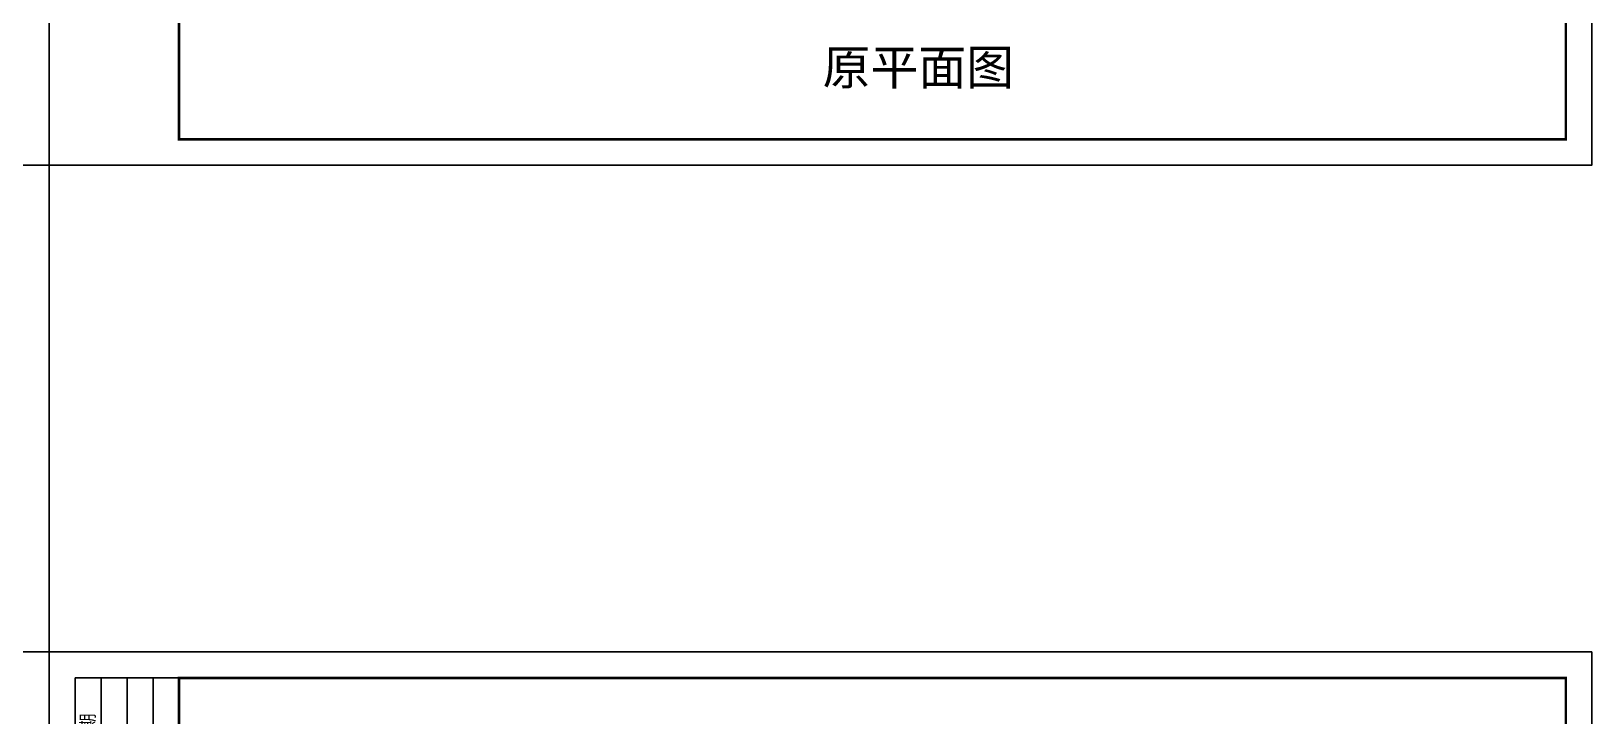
# Model space of a CAD drawing. Header units: millimetres. Extents: x -114775 to 228300, y -175499 to 108657.
# Drawn here: x 13080 to 43128, y -55147 to -41955 of the extents above; entities that cross this region are included whole.
import ezdxf
from ezdxf.enums import TextEntityAlignment as Align

# ---------------------------------------------------------------- set-up
doc = ezdxf.new("R2010")
doc.units = ezdxf.units.MM
doc.header["$LTSCALE"] = 1000
for name, color, linetype in [('BORDER', 7, 'CONTINUOUS'), ('DIM', 3, 'CONTINUOUS'), ('PUB_TEXT', 7, 'CONTINUOUS'), ('TEXT', 7, 'CONTINUOUS'), ('TQ', 7, 'CONTINUOUS')]:
    doc.layers.add(name, color=color, linetype=linetype)
doc.styles.add('TSSD_NORM', font='tssdeng.shx', dxfattribs={"bigfont": 'hztxt.shx'})
doc.styles.add('黑体', font='simhei.ttf')

# ---------------------------------------------------------------- blocks, each defined once
blk = doc.blocks.new('_TSHQ_H')
at = {"layer": 'TQ'}
for p, q in [((-92, 0), (-92, 20)), ((0, 20), (-92, 20)), ((-69, 0), (-69, 20)), ((-46, 0), (-46, 20)), ((-23, 0), (-23, 20)), ((0, 0), (0, 20)), ((0, 15), (-92, 15)), ((0, 10), (-92, 10)), ((0, 5), (-92, 5))]:
    blk.add_line(p, q, dxfattribs=at)
at = {"layer": 'TEXT', "style": 'TSSD_NORM'}
for s, p in [('专  业', (-81.37, 15.89)), ('实  名', (-58.38, 16)), ('签  名', (-35.23, 15.89)), ('日  期', (-11.69, 16))]:
    blk.add_text(s, height=3, dxfattribs=at).set_placement(p, align=Align.CENTER)
blk = doc.blocks.new('B20190222130906')
at = {"layer": 'BORDER'}
blk.add_lwpolyline([(0, 0), (0, 21000), (29700, 21000), (29700, 0)], close=True, dxfattribs=at)
at = {"layer": 'BORDER', "const_width": 50}
blk.add_lwpolyline([(2500, 500), (2500, 20500), (29200, 20500), (29200, 500)], close=True, dxfattribs=at)
at = {"layer": 'BORDER', "xscale": 100, "yscale": 100, "zscale": 100, "rotation": 90}
blk.add_blockref('_TSHQ_H', (2500, 20500), dxfattribs=at)

msp = doc.modelspace()

# ---------------------------------------------------------------- linework, layer by layer
at = {"layer": 'DIM'}
msp.add_lwpolyline([(13428.1, -44538.1), (4836.5, -44538.1), (4836.5, -53917.2), (13428.1, -53917.2)], close=True, dxfattribs=at)

# ---------------------------------------------------------------- block references
for p in [(13428.1, -44538.1), (13428.1, -74917.2)]:
    msp.add_blockref('B20190222130906', p, dxfattribs=at)

# ---------------------------------------------------------------- texts
at = {"layer": 'PUB_TEXT', "style": '黑体'}
msp.add_text('原平面图', height=675.18, dxfattribs=at).set_placement((28319.4, -42986.8))

doc.saveas('drawing.dxf')
